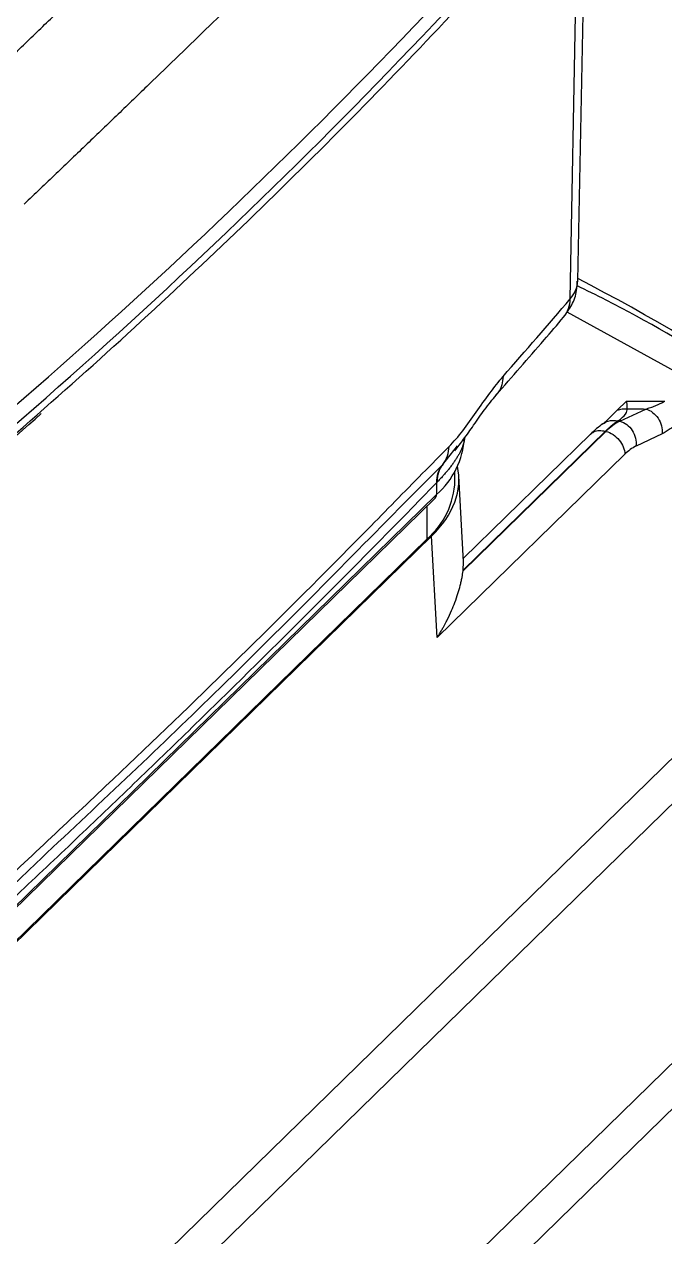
# Model space of a CAD drawing. Header units: millimetres. Extents: x 15 to 1184, y 5 to 836.
# Drawn here: x 867.7 to 890.13, y 269.13 to 311.54 of the extents above; entities that cross this region are included whole.
import ezdxf

# ---------------------------------------------------------------- set-up
doc = ezdxf.new("R2010")
doc.units = ezdxf.units.MM

msp = doc.modelspace()

# ---------------------------------------------------------------- linework, layer by layer
at = {"color": 7, "linetype": 'Continuous', "lineweight": 25}
for p, q in [((887.077, 302.561), (887.373, 317.114)), ((886.815, 301.933), (887.094, 316.791)), ((890.935, 299.147), (886.703, 301.473)), ((888.464, 298.041), (888.788, 298.357)), ((888.049, 297.636), (888.464, 298.041)), ((888.552, 297.654), (889.46, 298.081)), ((888.047, 297.305), (883.067, 292.445)), ((888.066, 297.3), (888.047, 297.305)), ((888.494, 297.67), (888.552, 297.654)), ((883.064, 292.418), (888.066, 297.3)), ((887.523, 297.199), (883.074, 292.858)), ((890.033, 297.214), (889.125, 296.787)), ((888.729, 296.5), (882.161, 290.089)), ((882.351, 296.142), (882.869, 296.791)), ((881.025, 294.813), (882.33, 296.121)), ((882.33, 296.121), (882.351, 296.142)), ((882.78, 295.576), (882.78, 295.908)), ((883.081, 292.736), (882.914, 295.74)), ((882.135, 295.5), (882.135, 295.087)), ((865.755, 279.025), (882.089, 294.968)), ((865.801, 279.144), (882.135, 295.087)), ((881.798, 294.684), (881.798, 293.533)), ((865.625, 277.689), (881.964, 293.636)), ((865.697, 277.818), (881.798, 293.533)), ((882.161, 290.089), (881.964, 293.636)), ((883.067, 292.445), (883.077, 292.736)), ((864.068, 260.183), (893.908, 289.309)), ((865.349, 259.835), (895.189, 288.961)), ((870.435, 255.729), (900.276, 284.855)), ((871.716, 255.381), (901.557, 284.506)), ((866.018, 280.199), (868.103, 282.183))]:
    msp.add_line(p, q, dxfattribs=at)
for centre, radius, start, end in [((878.182, 258.419), 67.25, 344.99908, 80.92597), ((732.606, 454.003), 206.013, 309.2247, 319.38536), ((732.559, 453.233), 205.963, 309.2247, 319.38536), ((886.098, 302.601), 0.98, 317.0651, 357.6899), ((850.264, 231.851), 79.797, 50.29437, 62.52533), ((751.182, 417.141), 177.958, 318.49936, 319.65517), ((885.812, 301.935), 1.004, 320.3718, 359.9296), ((715.728, 468.421), 228.793, 309.45853, 311.82461), ((890.665, 482.051), 183.974, 269.42003, 269.62484), ((889.379, 296.006), 1.844, 116.6334, 135.4127), ((880.21, 297.273), 2.913, 311.3643, 356.2953), ((881.509, 296.797), 1.066, 322.1293, 358.6136), ((889.79, 295.454), 1.49, 116.5134, 135.4113), ((879.974, 295.667), 2.807, 310.5046, 358.1335), ((881.974, 295.081), 0.161, 315.3545, 1.9113)]:
    msp.add_arc(centre, radius, start, end, dxfattribs=at)
for centre, major_axis, ratio, start_param, end_param in [((963.224, 343.636), (116.626, 31.106), 0.282142, 3.947398, 3.962136), ((887.709, 297.651), (1.092, 0.442), 0.300658, 5.385975, 6.265764), ((874.659, 295.616), (8.259, 0.004), 0.51452, 5.797653, 6.391422), ((874.821, 292.684), (8.259, 0.004), 0.51452, 6.219672, 6.226029)]:
    msp.add_ellipse(centre, major_axis=major_axis, ratio=ratio, start_param=start_param, end_param=end_param, dxfattribs=at)
for points, knots in [([(865.066, 308.315), (865.254, 308.494), (865.628, 308.851), (866.182, 309.382), (866.727, 309.903), (867.45, 310.597), (868.35, 311.462), (869.782, 312.843), (871.547, 314.551), (873.625, 316.573), (875.661, 318.567), (877.324, 320.204), (878.633, 321.499), (879.6, 322.459), (880.561, 323.416), (881.193, 324.047), (881.512, 324.367)], [0, 0, 0, 0, 0.031831, 0.063275, 0.094332, 0.125001, 0.187502, 0.250001, 0.375004, 0.5, 0.62499, 0.749999, 0.812492, 0.875, 0.936722, 1, 1, 1, 1]), ([(884.158, 321.31), (883.998, 321.149), (883.679, 320.829), (883.2, 320.351), (882.724, 319.875), (882.085, 319.239), (881.278, 318.438), (879.969, 317.141), (878.306, 315.502), (876.268, 313.507), (874.189, 311.484), (872.422, 309.775), (870.989, 308.394), (869.907, 307.356), (868.812, 306.307), (868.074, 305.603), (867.701, 305.247)], [0, 0, 0, 0, 0.031775, 0.0632, 0.094275, 0.125001, 0.187503, 0.250001, 0.375005, 0.5, 0.624989, 0.749999, 0.812492, 0.875, 0.936798, 1, 1, 1, 1]), ([(862.492, 293.063), (863.214, 293.662), (865.308, 295.4), (868.67, 298.308), (872.534, 301.802), (876.257, 305.337), (879.842, 308.91), (883.283, 312.522), (886.223, 315.764), (887.98, 317.81), (888.684, 318.629)], [0, 0, 0, 0, 0.07319, 0.212214, 0.351235, 0.490248, 0.62925, 0.768238, 0.907211, 1, 1, 1, 1]), ([(886.585, 301.294), (886.686, 301.434), (886.891, 301.712), (887.053, 302.156), (887.059, 302.444), (887.061, 302.557)], [0, 0, 0, 0, 0.378148, 0.757346, 1, 1, 1, 1]), ([(892.288, 299.499), (890.896, 300.33), (889.172, 301.359), (887.393, 302.229), (887.051, 302.396)], [0, 0, 0, 0, 0.8076, 1, 1, 1, 1]), ([(884.223, 298.57), (884.786, 299.212), (885.582, 300.118), (886.358, 301.029), (886.585, 301.294)], [0, 0, 0, 0, 0.708403, 1, 1, 1, 1]), ([(882.575, 296.771), (882.736, 296.933), (882.895, 297.118), (883.212, 297.526), (883.37, 297.747), (883.84, 298.415), (884.152, 298.869), (884.464, 299.221)], [0, 0, 0, 0, 0.25, 0.25, 0.5, 0.5, 1, 1, 1, 1]), ([(884.464, 299.221), (884.454, 299.121), (884.433, 298.92), (884.339, 298.702), (884.244, 298.607), (884.216, 298.578)], [0, 0, 0, 0, 0.412012, 0.824024, 1, 1, 1, 1]), ([(882.775, 296.619), (882.88, 296.754), (883.117, 297.059), (883.455, 297.542), (883.841, 298.099), (884.091, 298.407), (884.222, 298.57)], [0, 0, 0, 0, 0.183762, 0.41621, 0.69189, 1, 1, 1, 1]), ([(888.788, 298.357), (888.788, 298.338), (888.79, 298.303), (888.793, 298.259), (888.795, 298.226), (888.799, 298.183), (888.802, 298.134), (888.803, 298.102), (888.803, 298.087)], [0, 0, 0, 0, 0.161552, 0.298727, 0.411558, 0.500074, 0.756453, 1, 1, 1, 1]), ([(889.46, 298.081), (889.488, 298.089), (889.543, 298.104), (889.625, 298.131), (889.708, 298.161), (889.82, 298.205), (889.959, 298.266), (890.07, 298.327), (890.125, 298.357)], [0, 0, 0, 0, 0.124552, 0.249402, 0.374553, 0.500006, 0.751403, 1, 1, 1, 1]), ([(888.464, 298.041), (888.518, 298.061), (888.574, 298.075), (888.631, 298.083), (888.688, 298.09), (888.746, 298.092), (888.803, 298.087)], [0, 0, 0, 0, 0.5, 0.5, 0.5, 1, 1, 1, 1]), ([(889.46, 298.081), (889.545, 298.058), (889.627, 298.017), (889.701, 297.962), (889.775, 297.906), (889.841, 297.836), (889.894, 297.756), (889.947, 297.676), (889.986, 297.586), (890.01, 297.494), (890.034, 297.401), (890.041, 297.306), (890.033, 297.214)], [0, 0, 0, 0, 0.25, 0.25, 0.25, 0.5, 0.5, 0.5, 0.75, 0.75, 0.75, 1, 1, 1, 1]), ([(887.958, 297.564), (887.884, 297.509), (887.736, 297.399), (887.59, 297.262), (887.517, 297.193)], [0, 0, 0, 0, 0.49475, 1, 1, 1, 1]), ([(887.527, 297.195), (887.564, 297.228), (887.648, 297.301), (887.833, 297.343), (887.975, 297.318), (888.047, 297.305)], [0, 0, 0, 0, 0.288935, 0.644468, 1, 1, 1, 1]), ([(888.049, 297.636), (888.034, 297.622), (888.001, 297.594), (887.973, 297.574), (887.958, 297.564)], [0, 0, 0, 0, 0.469185, 1, 1, 1, 1]), ([(887.959, 297.562), (888.018, 297.6), (888.176, 297.699), (888.372, 297.681), (888.494, 297.67)], [0, 0, 0, 0, 0.3774254, 1, 1, 1, 1]), ([(888.494, 297.67), (888.489, 297.667), (888.484, 297.663), (888.479, 297.66), (888.474, 297.657), (888.468, 297.653), (888.463, 297.65), (888.458, 297.646), (888.452, 297.642), (888.447, 297.638), (888.441, 297.635), (888.436, 297.631), (888.43, 297.627), (888.424, 297.623), (888.418, 297.618), (888.413, 297.614), (888.407, 297.61), (888.4, 297.606), (888.394, 297.601), (888.388, 297.597), (888.382, 297.592), (888.376, 297.588), (888.369, 297.583), (888.363, 297.578), (888.356, 297.573), (888.35, 297.568), (888.343, 297.563), (888.336, 297.558), (888.329, 297.553), (888.322, 297.547), (888.316, 297.542), (888.308, 297.536), (888.301, 297.531), (888.294, 297.525), (888.287, 297.519), (888.28, 297.513), (888.272, 297.507), (888.265, 297.501), (888.257, 297.495), (888.25, 297.489), (888.242, 297.482), (888.234, 297.476), (888.226, 297.469), (888.219, 297.463), (888.211, 297.456), (888.203, 297.449), (888.195, 297.442), (888.186, 297.435), (888.178, 297.428), (888.17, 297.42), (888.162, 297.413), (888.153, 297.405), (888.145, 297.398), (888.136, 297.39), (888.127, 297.382), (888.119, 297.374), (888.11, 297.366), (888.101, 297.357), (888.092, 297.349), (888.083, 297.341), (888.074, 297.332), (888.065, 297.323), (888.056, 297.314), (888.047, 297.305)], [0, 0, 0, 0, 0.038889, 0.038889, 0.038889, 0.078642, 0.078642, 0.078642, 0.119263, 0.119263, 0.119263, 0.160751, 0.160751, 0.160751, 0.203109, 0.203109, 0.203109, 0.246338, 0.246338, 0.246338, 0.29044, 0.29044, 0.29044, 0.335414, 0.335414, 0.335414, 0.381264, 0.381264, 0.381264, 0.427988, 0.427988, 0.427988, 0.47559, 0.47559, 0.47559, 0.524069, 0.524069, 0.524069, 0.573426, 0.573426, 0.573426, 0.623663, 0.623663, 0.623663, 0.674779, 0.674779, 0.674779, 0.726777, 0.726777, 0.726777, 0.779656, 0.779656, 0.779656, 0.833417, 0.833417, 0.833417, 0.888061, 0.888061, 0.888061, 0.943588, 0.943588, 0.943588, 1, 1, 1, 1]), ([(888.552, 297.654), (888.637, 297.631), (888.719, 297.59), (888.867, 297.479), (888.933, 297.408), (889.039, 297.248), (889.078, 297.159), (889.126, 296.974), (889.133, 296.879), (889.125, 296.787)], [0, 0, 0, 0, 0.25, 0.25, 0.5, 0.5, 0.75, 0.75, 1, 1, 1, 1]), ([(890.608, 297.629), (890.511, 297.535), (890.415, 297.454), (890.319, 297.385), (890.223, 297.316), (890.128, 297.259), (890.033, 297.214)], [0, 0, 0, 0, 0.001232922, 0.001232922, 0.001232922, 0.002465845, 0.002465845, 0.002465845, 0.002465845]), ([(883.117, 297.08), (883.117, 297.076), (883.117, 297.072), (883.116, 297.068), (883.116, 297.064), (883.116, 297.06), (883.115, 297.056), (883.115, 297.052), (883.115, 297.048), (883.114, 297.044), (883.114, 297.039), (883.113, 297.035), (883.113, 297.03), (883.112, 297.026), (883.111, 297.021), (883.111, 297.016), (883.11, 297.011), (883.109, 297.007), (883.108, 297.002), (883.108, 296.997), (883.107, 296.992), (883.106, 296.986), (883.105, 296.981), (883.104, 296.976), (883.103, 296.971), (883.102, 296.965), (883.101, 296.96), (883.099, 296.954), (883.098, 296.949), (883.097, 296.943), (883.096, 296.937), (883.094, 296.931), (883.093, 296.926), (883.091, 296.92), (883.09, 296.914), (883.088, 296.908), (883.087, 296.901), (883.085, 296.895), (883.083, 296.889), (883.082, 296.883), (883.08, 296.876), (883.078, 296.87), (883.076, 296.863), (883.074, 296.857), (883.072, 296.85), (883.07, 296.843), (883.068, 296.836), (883.065, 296.83), (883.063, 296.823), (883.061, 296.816), (883.058, 296.809), (883.056, 296.802), (883.053, 296.794), (883.051, 296.787), (883.048, 296.78), (883.038, 296.752), (883.026, 296.723), (883.014, 296.693), (883.001, 296.664), (882.987, 296.633), (882.972, 296.602), (882.956, 296.57), (882.94, 296.538), (882.922, 296.505), (882.903, 296.471), (882.884, 296.437), (882.863, 296.403), (882.843, 296.369), (882.821, 296.335), (882.798, 296.3), (882.776, 296.266), (882.752, 296.231), (882.727, 296.196), (882.702, 296.161), (882.676, 296.126), (882.649, 296.09), (882.622, 296.055), (882.594, 296.019), (882.565, 295.982), (882.552, 295.966), (882.538, 295.949), (882.525, 295.933), (882.511, 295.916), (882.497, 295.899), (882.483, 295.882), (882.469, 295.866), (882.454, 295.849), (882.44, 295.832), (882.425, 295.815), (882.41, 295.798), (882.395, 295.781), (882.38, 295.764), (882.365, 295.747), (882.35, 295.729), (882.334, 295.712), (882.319, 295.695), (882.303, 295.677), (882.287, 295.66), (882.271, 295.643), (882.254, 295.625), (882.238, 295.608), (882.222, 295.59), (882.205, 295.573), (882.188, 295.555), (882.171, 295.537), (882.154, 295.519)], [0, 0, 0, 0, 0.012128, 0.012128, 0.012128, 0.024468, 0.024468, 0.024468, 0.03702, 0.03702, 0.03702, 0.049785, 0.049785, 0.049785, 0.062763, 0.062763, 0.062763, 0.075956, 0.075956, 0.075956, 0.089364, 0.089364, 0.089364, 0.102989, 0.102989, 0.102989, 0.116829, 0.116829, 0.116829, 0.130887, 0.130887, 0.130887, 0.145163, 0.145163, 0.145163, 0.159658, 0.159658, 0.159658, 0.174371, 0.174371, 0.174371, 0.189304, 0.189304, 0.189304, 0.204456, 0.204456, 0.204456, 0.21983, 0.21983, 0.21983, 0.235424, 0.235424, 0.235424, 0.251239, 0.251239, 0.251239, 0.312203, 0.312203, 0.312203, 0.374305, 0.374305, 0.374305, 0.437568, 0.437568, 0.437568, 0.502011, 0.502011, 0.502011, 0.564827, 0.564827, 0.564827, 0.627146, 0.627146, 0.627146, 0.688987, 0.688987, 0.688987, 0.750366, 0.750366, 0.750366, 0.778183, 0.778183, 0.778183, 0.805976, 0.805976, 0.805976, 0.833746, 0.833746, 0.833746, 0.861496, 0.861496, 0.861496, 0.889227, 0.889227, 0.889227, 0.916941, 0.916941, 0.916941, 0.94464, 0.94464, 0.94464, 0.972326, 0.972326, 0.972326, 1, 1, 1, 1]), ([(888.066, 297.3), (888.151, 297.277), (888.236, 297.238), (888.314, 297.186), (888.393, 297.134), (888.466, 297.068), (888.527, 296.995), (888.588, 296.921), (888.637, 296.839), (888.672, 296.754), (888.706, 296.67), (888.726, 296.583), (888.729, 296.5)], [0, 0, 0, 0, 0.25, 0.25, 0.25, 0.5, 0.5, 0.5, 0.75, 0.75, 0.75, 1, 1, 1, 1]), ([(866.176, 280.765), (866.919, 281.471), (867.656, 282.162), (868.384, 282.847), (869.113, 283.532), (869.834, 284.211), (870.548, 284.886), (871.976, 286.236), (873.374, 287.575), (874.741, 288.909), (876.108, 290.244), (877.444, 291.574), (878.75, 292.892), (879.403, 293.55), (880.049, 294.206), (880.686, 294.854), (881.324, 295.503), (881.953, 296.144), (882.575, 296.771)], [0, 0, 0, 0, 0.0087922, 0.0087922, 0.0087922, 0.01758439, 0.01758439, 0.01758439, 0.03516879, 0.03516879, 0.03516879, 0.05275318, 0.05275318, 0.05275318, 0.06154537, 0.06154537, 0.06154537, 0.07033757, 0.07033757, 0.07033757, 0.07033757]), ([(882.351, 296.142), (882.318, 296.101), (882.289, 296.056), (882.264, 296.008), (882.24, 295.961), (882.219, 295.911), (882.202, 295.858), (882.185, 295.805), (882.173, 295.751), (882.165, 295.694), (882.157, 295.637), (882.153, 295.579), (882.154, 295.519)], [0, 0, 0, 0, 0.25, 0.25, 0.25, 0.5, 0.5, 0.5, 0.75, 0.75, 0.75, 1, 1, 1, 1]), ([(882.135, 295.5), (881.795, 295.15), (881.455, 294.801), (881.115, 294.454), (880.774, 294.106), (880.434, 293.76), (880.094, 293.416), (879.413, 292.726), (878.733, 292.042), (878.052, 291.361), (877.371, 290.681), (876.691, 290.005), (876.01, 289.332), (875.329, 288.66), (874.649, 287.992), (873.968, 287.327), (873.288, 286.663), (872.607, 286.003), (871.926, 285.346), (871.246, 284.69), (870.565, 284.038), (869.884, 283.389), (869.204, 282.741), (868.523, 282.097), (867.843, 281.458), (867.502, 281.138), (867.162, 280.82), (866.822, 280.503), (866.482, 280.186), (866.141, 279.871), (865.801, 279.557)], [0, 0, 0, 0, 0.00437581, 0.00437581, 0.00437581, 0.00875162, 0.00875162, 0.00875162, 0.01750324, 0.01750324, 0.01750324, 0.02625485, 0.02625485, 0.02625485, 0.03500647, 0.03500647, 0.03500647, 0.04375809, 0.04375809, 0.04375809, 0.05250971, 0.05250971, 0.05250971, 0.06126132, 0.06126132, 0.06126132, 0.06563713, 0.06563713, 0.06563713, 0.07001294, 0.07001294, 0.07001294, 0.07001294]), ([(868.103, 282.183), (870.208, 284.161), (874.661, 288.346), (878.828, 292.58), (881.025, 294.813)], [0, 0, 0, 0, 0.472723, 1, 1, 1, 1]), ([(882.161, 290.089), (882.188, 290.133), (882.241, 290.216), (882.311, 290.336), (882.373, 290.445), (882.426, 290.542), (882.471, 290.628), (882.553, 290.79), (882.66, 291.02), (882.785, 291.33), (882.886, 291.623), (882.956, 291.867), (883, 292.05), (883.028, 292.186), (883.049, 292.309), (883.059, 292.382), (883.064, 292.418)], [0, 0, 0, 0, 0.053402, 0.102114, 0.146136, 0.185468, 0.22011, 0.250063, 0.382448, 0.499032, 0.630525, 0.749749, 0.817103, 0.881211, 0.942148, 1, 1, 1, 1])]:
    msp.add_open_spline(points, degree=3, knots=knots, dxfattribs=at)
for points in [[(882.33, 296.121), (882.2, 295.956), (882.131, 295.738), (882.135, 295.5)], [(882.154, 295.519), (882.148, 295.513), (882.142, 295.506), (882.135, 295.5)]]:
    msp.add_open_spline(points, degree=3, dxfattribs=at)

doc.saveas('drawing.dxf')
